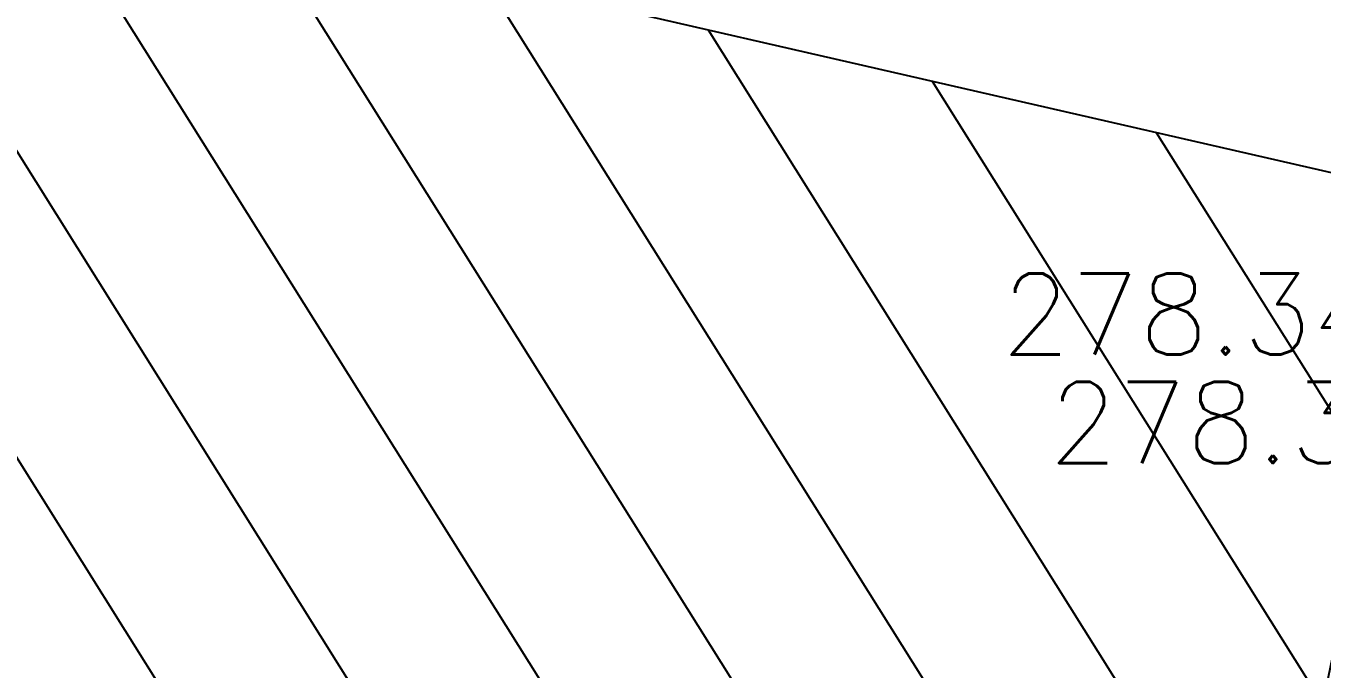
# Model space of a CAD drawing. Header units: millimetres. Extents: x 524954 to 526204, y 9523489 to 9524010.
# Drawn here: x 525602.84 to 525618.78, y 9523735.54 to 9523743.46 of the extents above; entities that cross this region are included whole.
import ezdxf
from ezdxf.enums import TextEntityAlignment as Align

# ---------------------------------------------------------------- set-up
doc = ezdxf.new("R2010")
doc.units = ezdxf.units.MM
doc.header["$PDMODE"] = 32
doc.header["$PDSIZE"] = 0.5
for name, color, linetype in [('Bati', 6, 'Continuous'), ('Bati_H', 1, 'Continuous'), ('TopoAlt', 3, 'Continuous'), ('TOPOJIS', 7, 'Continuous')]:
    doc.layers.add(name, color=color, linetype=linetype)
doc.styles.add('Simplex 1.0', font='Simplex.shx', dxfattribs={"width": 0.99, "height": 1})

# ---------------------------------------------------------------- blocks, each defined once
blk = doc.blocks.new('TCPOINT M')
at = {"color": 0}
blk.add_point((0, 0), dxfattribs=at)
at = {"layer": 'TopoAlt', "style": 'Simplex 1.0', "width": 0.99}
blk.add_attdef('ALT', (0.15, 0.15), '', height=1, dxfattribs=at)

msp = doc.modelspace()

# ---------------------------------------------------------------- hatches: boundary and pattern name
at = {"layer": 'Bati_H'}
h = msp.add_hatch(dxfattribs=at)
h.set_pattern_fill('_U', color=256, scale=2, angle=-57.9053, style=0, pattern_type=0)
h.set_pattern_definition([(302.094655599, (0, 0), (1.69434297035, 1.06263911976), [])])
h.paths.add_polyline_path([(525599.912, 9523745.998), (525597.057, 9523733.537), (525601.784, 9523732.425), (525601.462, 9523730.591), (525610.034, 9523728.699), (525610.268, 9523729.914), (525612.335, 9523729.591), (525612.088, 9523727.267), (525616.963, 9523726.333), (525617.241, 9523727.643), (525619.652, 9523739.262), (525622.884, 9523738.521), (525623.274, 9523740.188), (525623.374, 9523740.622)])

# ---------------------------------------------------------------- linework, layer by layer
at = {"layer": 'Bati', "flags": 128}
msp.add_lwpolyline([(525599.912, 9523745.998), (525597.057, 9523733.537), (525601.784, 9523732.425), (525601.462, 9523730.591), (525610.034, 9523728.699), (525610.268, 9523729.914), (525612.335, 9523729.591), (525612.088, 9523727.267), (525616.963, 9523726.333), (525617.241, 9523727.643), (525619.652, 9523739.262), (525622.884, 9523738.521), (525623.274, 9523740.188), (525623.374, 9523740.622)], close=True, dxfattribs=at)

# ---------------------------------------------------------------- block references
at = {"layer": 'TOPOJIS'}
ref = msp.add_blockref('TCPOINT M', (525619.652, 9523739.262, 278.34), dxfattribs=at)
ref.add_attrib('ALT', '278.34', dxfattribs={"layer": 'TopoAlt', "height": 1, "style": 'Simplex 1.0', "width": 0.99}).set_placement((525619.502, 9523739.412, 278.34), align=Align.RIGHT)
ref = msp.add_blockref('TCPOINT M', (525620.234, 9523737.927, 278.313), dxfattribs=at)
ref.add_attrib('ALT', '278.31', dxfattribs={"layer": 'TopoAlt', "height": 1, "style": 'Simplex 1.0', "width": 0.99}).set_placement((525620.084, 9523738.077, 278.313), align=Align.RIGHT)

doc.saveas('drawing.dxf')
